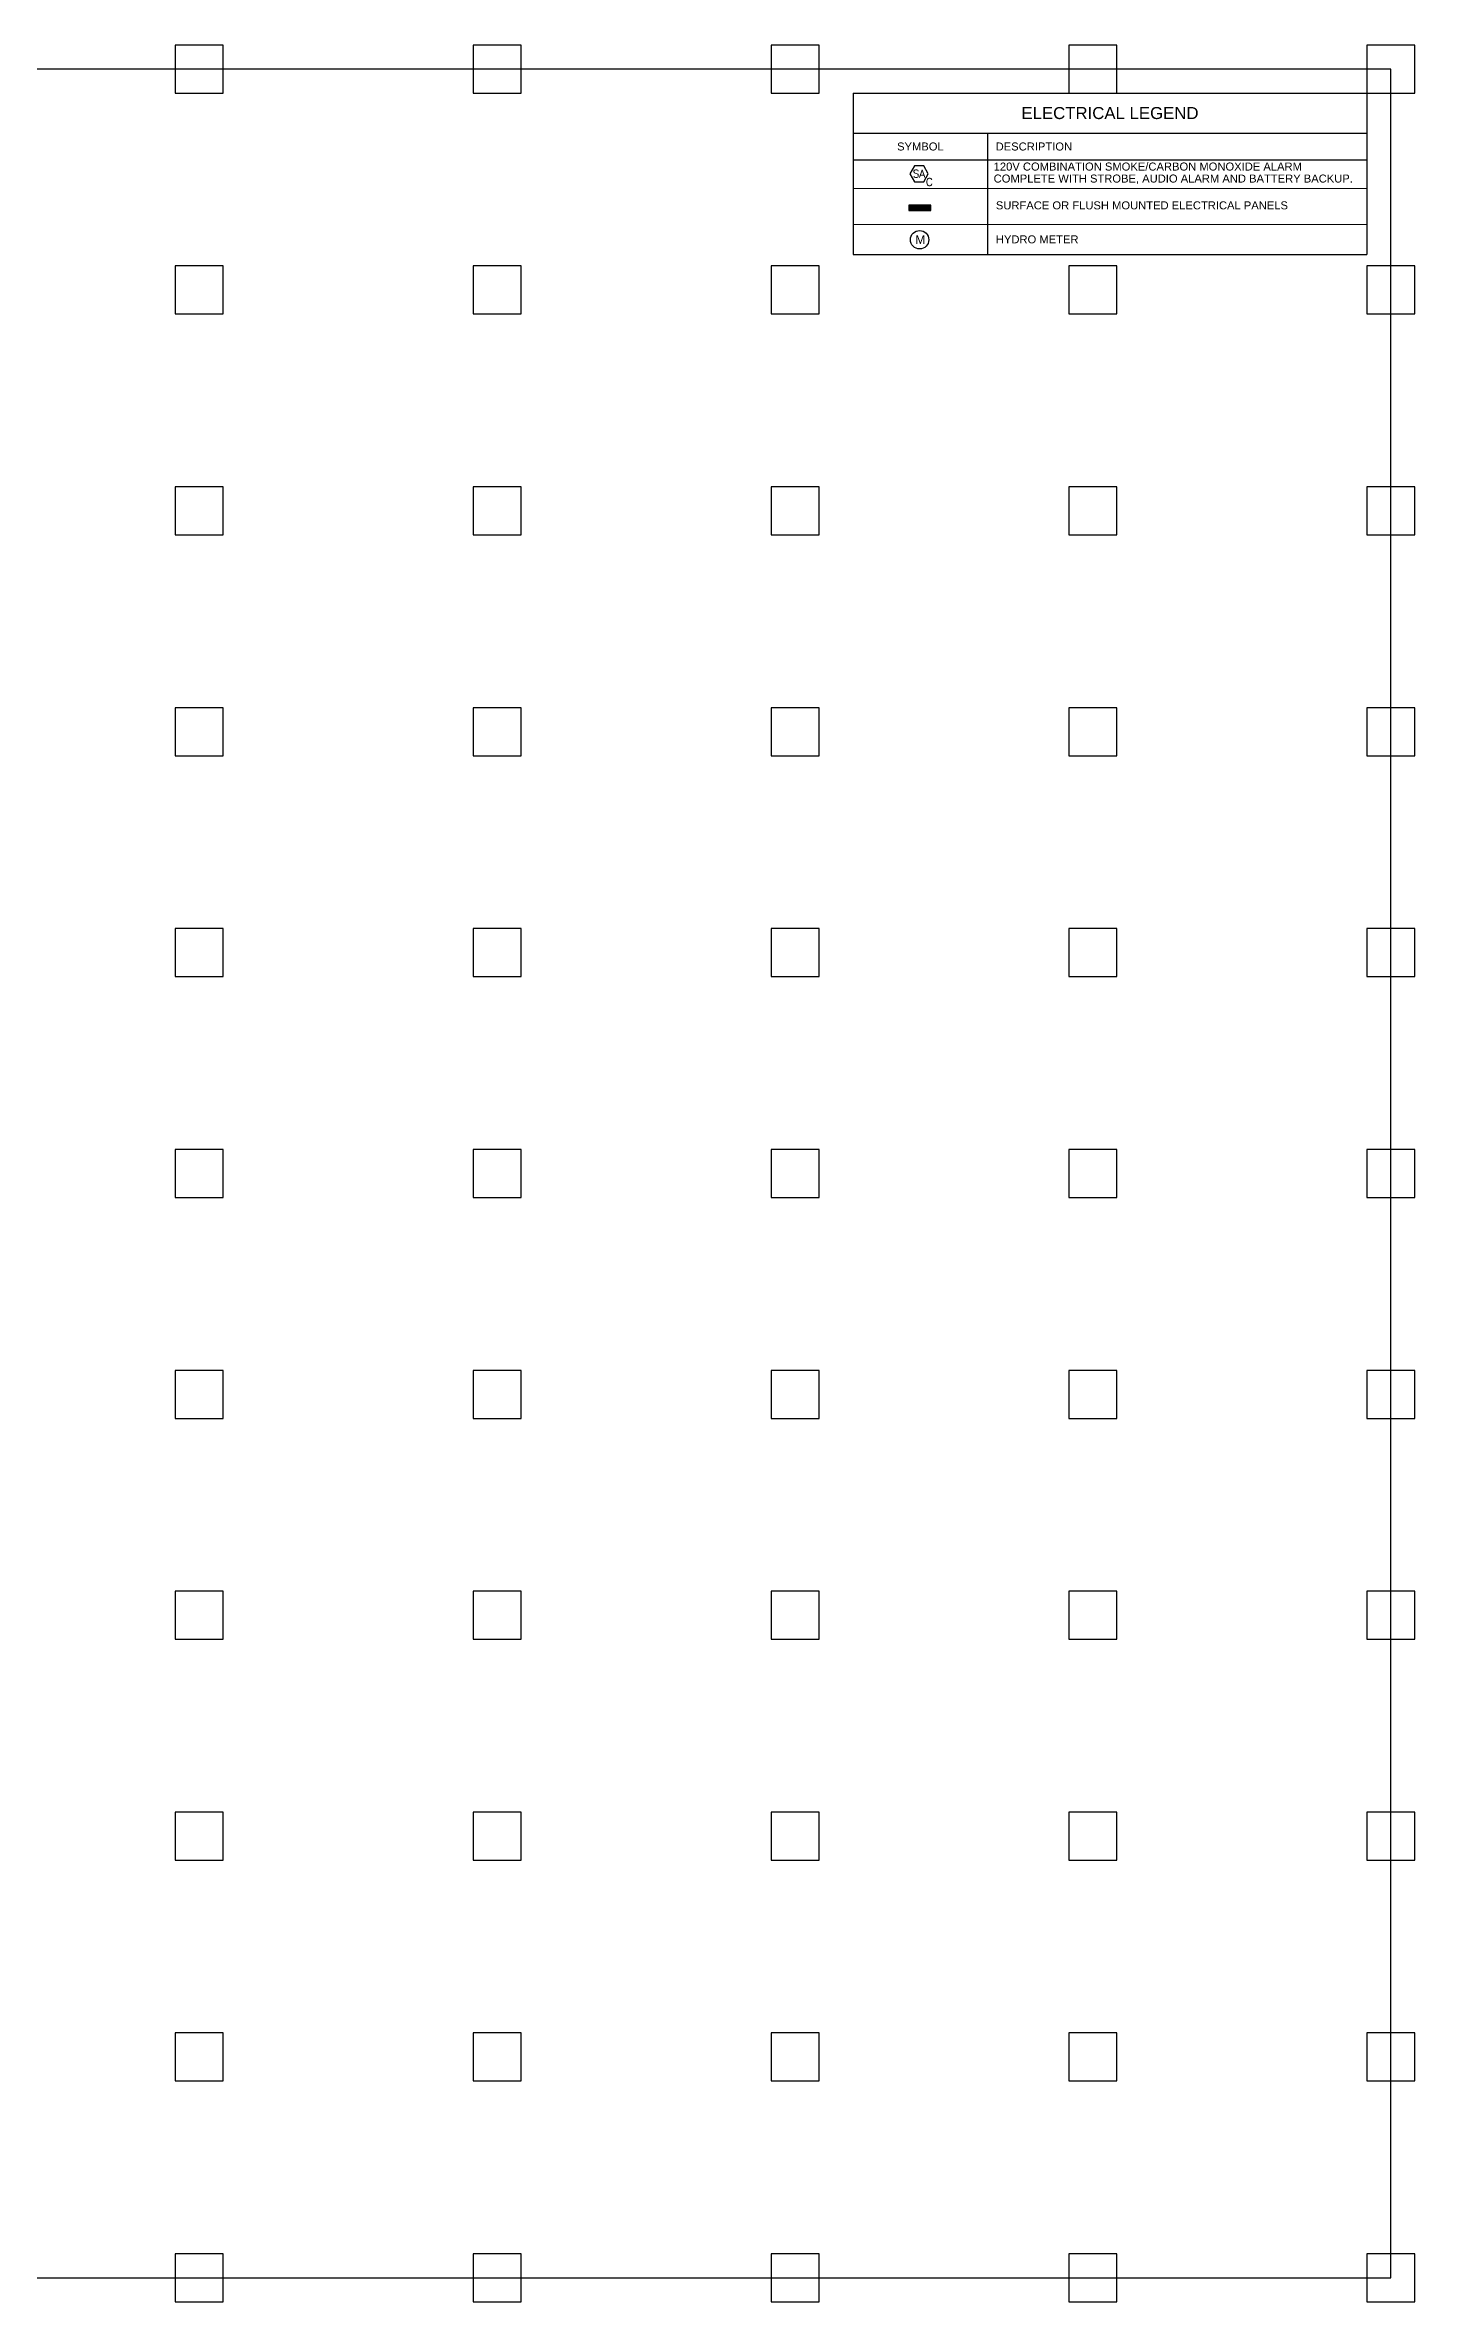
# Model space of a CAD drawing. Header units: millimetres. Extents: x -212361 to 39086, y -42 to 136893.
# Drawn here: x -85458 to -68080, y 62522 to 91173 of the extents above; entities that cross this region are included whole.
import ezdxf
from ezdxf.enums import TextEntityAlignment as Align

# ---------------------------------------------------------------- set-up
doc = ezdxf.new("R2010")
doc.units = ezdxf.units.MM
doc.header["$LTSCALE"] = 25
for name, color, linetype in [('schedules_symbols_notes$0$E-FA', 2, 'Continuous'), ('schedules_symbols_notes$0$E-POWER', 2, 'Continuous'), ('schedules_symbols_notes$0$E-TEXT', 11, 'Continuous'), ('schedules_symbols_notes$0$M-ANNO', 11, 'Continuous')]:
    doc.layers.add(name, color=color, linetype=linetype)
doc.styles.add('schedules_symbols_notes$0$ROMANS', font='ROMANS.SHX')
doc.styles.add('schedules_symbols_notes$0$Standard', font='arial.ttf')

# ---------------------------------------------------------------- blocks, each defined once
blk = doc.blocks.new('*U325')
at = {"layer": 'Defpoints'}
blk.add_lwpolyline([(-12, -12), (12, -12), (12, 12), (-12, 12)], close=True, dxfattribs=at)
blk = doc.blocks.new('*U327')
at = {"layer": 'Defpoints', "color": 0, "linetype": 'ByBlock', "lineweight": -2, "transparency": 16777216}
for p in [(0, 1104), (148.8, 1104), (297.6, 1104), (446.4, 1104), (595.2, 1104), (744, 1104), (892.8, 1104), (1041.6, 1104), (1190.4, 1104), (1339.2, 1104), (1488, 1104), (0, 993.6), (148.8, 993.6), (297.6, 993.6), (446.4, 993.6), (595.2, 993.6), (744, 993.6), (892.8, 993.6), (1041.6, 993.6), (1190.4, 993.6), (1339.2, 993.6), (1488, 993.6), (0, 883.2), (148.8, 883.2), (297.6, 883.2), (446.4, 883.2), (595.2, 883.2), (744, 883.2), (892.8, 883.2), (1041.6, 883.2), (1190.4, 883.2), (1339.2, 883.2), (1488, 883.2), (0, 772.8), (148.8, 772.8), (297.6, 772.8), (446.4, 772.8), (595.2, 772.8), (744, 772.8), (892.8, 772.8), (1041.6, 772.8), (1190.4, 772.8), (1339.2, 772.8), (1488, 772.8), (0, 662.4), (148.8, 662.4), (297.6, 662.4), (446.4, 662.4), (595.2, 662.4), (744, 662.4), (892.8, 662.4), (1041.6, 662.4), (1190.4, 662.4), (1339.2, 662.4), (1488, 662.4), (0, 552), (148.8, 552), (297.6, 552), (446.4, 552), (595.2, 552), (744, 552), (892.8, 552), (1041.6, 552), (1190.4, 552), (1339.2, 552), (1488, 552), (0, 441.6), (148.8, 441.6), (297.6, 441.6), (446.4, 441.6), (595.2, 441.6), (744, 441.6), (892.8, 441.6), (1041.6, 441.6), (1190.4, 441.6), (1339.2, 441.6), (1488, 441.6), (0, 331.2), (148.8, 331.2), (297.6, 331.2), (446.4, 331.2), (595.2, 331.2), (744, 331.2), (892.8, 331.2), (1041.6, 331.2), (1190.4, 331.2), (1339.2, 331.2), (1488, 331.2), (0, 220.8), (148.8, 220.8), (297.6, 220.8), (446.4, 220.8), (595.2, 220.8), (744, 220.8), (892.8, 220.8), (1041.6, 220.8), (1190.4, 220.8), (1339.2, 220.8), (1488, 220.8), (0, 110.4), (148.8, 110.4), (297.6, 110.4), (446.4, 110.4), (595.2, 110.4), (744, 110.4), (892.8, 110.4), (1041.6, 110.4), (1190.4, 110.4), (1339.2, 110.4), (1488, 110.4), (0, 0), (148.8, 0), (297.6, 0), (446.4, 0), (595.2, 0), (744, 0), (892.8, 0), (1041.6, 0), (1190.4, 0), (1339.2, 0), (1488, 0)]:
    blk.add_blockref('*U325', p, dxfattribs=at)
blk = doc.blocks.new('schedules_symbols_notes$0$P57')
h = blk.add_hatch()
h.set_pattern_fill('ANSI31', color=256, scale=5)
h.set_pattern_definition([(45, (-832.4961, -469.5108), (-0.44194174, 0.44194174), [])])
h.paths.add_polyline_path([(0, 0), (510, 0), (510, 125), (0, 125)])
blk.add_lwpolyline([(0, 0), (510, 0), (510, 125), (0, 125)], close=True)
blk = doc.blocks.new('schedules_symbols_notes')
at = {"layer": 'Defpoints', "color": 255}
blk.add_lwpolyline([(-4180.3, 2473.5), (-2692.3, 2473.5), (-2692.3, 3577.5), (-4180.3, 3577.5)], close=True, dxfattribs=at)
at = {"layer": 'schedules_symbols_notes$0$E-FA'}
for p, q in [((-2930.2, 3529.1), (-2932.5, 3525.1)), ((-2932.5, 3525.1), (-2930.2, 3521.2)), ((-2925.6, 3529.1), (-2930.2, 3529.1)), ((-2930.2, 3521.2), (-2925.6, 3521.2)), ((-2923.4, 3525.1), (-2925.6, 3529.1)), ((-2925.6, 3521.2), (-2923.4, 3525.1))]:
    blk.add_line(p, q, dxfattribs=at)
at = {"layer": 'schedules_symbols_notes$0$E-POWER'}
blk.add_circle((-2927.7, 3492.2), 4.58, dxfattribs=at)
at = {"layer": 'schedules_symbols_notes$0$M-ANNO'}
for p, q in [((-2960.8, 3565.5), (-2704.3, 3565.5)), ((-2960.8, 3565.5), (-2960.8, 3532.2)), ((-2704.3, 3565.5), (-2704.3, 3532.2)), ((-2960.8, 3545.5), (-2704.3, 3545.5)), ((-2893.7, 3545.5), (-2893.7, 3532.2)), ((-2960.8, 3532.2), (-2704.3, 3532.2)), ((-2960.8, 3532.2), (-2960.8, 3484.9)), ((-2893.7, 3532.2), (-2893.7, 3484.9)), ((-2704.3, 3532.2), (-2704.3, 3484.9)), ((-2960.8, 3484.9), (-2704.3, 3484.9))]:
    blk.add_line(p, q, dxfattribs=at)
at = {"layer": 'schedules_symbols_notes$0$M-ANNO', "color": 8, "lineweight": 0}
for p, q in [((-2960.8, 3517.9), (-2704.3, 3517.9)), ((-2960.8, 3499.8), (-2704.3, 3499.8)), ((-2960.8, 3484.9), (-2704.3, 3484.9))]:
    blk.add_line(p, q, dxfattribs=at)
at = {"layer": 'Defpoints'}
blk.add_blockref('*U327', (-4180.3, 2473.5), dxfattribs=at)
at = {"layer": 'schedules_symbols_notes$0$E-POWER', "xscale": 0.02127443983335163, "yscale": 0.02127443983335163, "zscale": 0.02127443983335163}
blk.add_blockref('schedules_symbols_notes$0$P57', (-2933, 3506.9), dxfattribs=at)
at = {"layer": 'schedules_symbols_notes$0$E-FA', "style": 'schedules_symbols_notes$0$ROMANS'}
for s, p in [('SA', (-2928, 3525.2)), ('C', (-2922.8, 3521.1))]:
    blk.add_text(s, height=3.83, dxfattribs=at).set_placement(p, align=Align.MIDDLE)
at = {"layer": 'schedules_symbols_notes$0$E-TEXT', "attachment_point": 1}
for s, insert, char_height, width, line_spacing_factor, style in [('{\\fSansSerif|b0|i0|c2|p2;120V COMBINATION SMOKE/CARBON MONOXIDE ALARM COMPLETE WITH STROBE, AUDIO ALARM AND BATTERY BACKUP.}', (-2890.7, 3530.8), 4, 179.524, 0.9, 'schedules_symbols_notes$0$Standard'), ('{\\fSansSerif|b0|i0|c2|p2;SURFACE OR FLUSH MOUNTED ELECTRICAL PANELS}', (-2889.6, 3511.4), 4, 244.15, 0.899998, 'schedules_symbols_notes$0$ROMANS'), ('{\\fSansSerif|b0|i0|c2|p2;M}', (-2929.8, 3494.4), 4.255, 244.15, 0.899998, 'schedules_symbols_notes$0$ROMANS'), ('{\\fSansSerif|b0|i0|c2|p2;HYDRO METER }', (-2889.6, 3494.4), 4, 244.15, 0.899998, 'schedules_symbols_notes$0$ROMANS')]:
    blk.add_mtext(s, dxfattribs=dict(at, insert=insert, char_height=char_height, width=width, line_spacing_factor=line_spacing_factor, style=style))
at = {"layer": 'schedules_symbols_notes$0$M-ANNO', "style": 'schedules_symbols_notes$0$Standard'}
for s, insert, char_height, width, attachment_point in [('{\\fMicrosoft Sans Serif|b0|i0|c0|p34;\\C256;ELECTRICAL LEGEND}', (-2832.6, 3555.5), 6, 244.491, 5), ('SYMBOL', (-2927.3, 3538.8), 4, 59.055, 5), ('DESCRIPTION', (-2889.7, 3538.8), 4, 181.436, 4)]:
    blk.add_mtext(s, dxfattribs=dict(at, insert=insert, char_height=char_height, width=width, attachment_point=attachment_point))

msp = doc.modelspace()

# ---------------------------------------------------------------- block references
at = {"xscale": 25.4, "yscale": 25.4, "zscale": 25.4}
msp.add_blockref('schedules_symbols_notes', (0, 0), dxfattribs=at)

doc.saveas('drawing.dxf')
